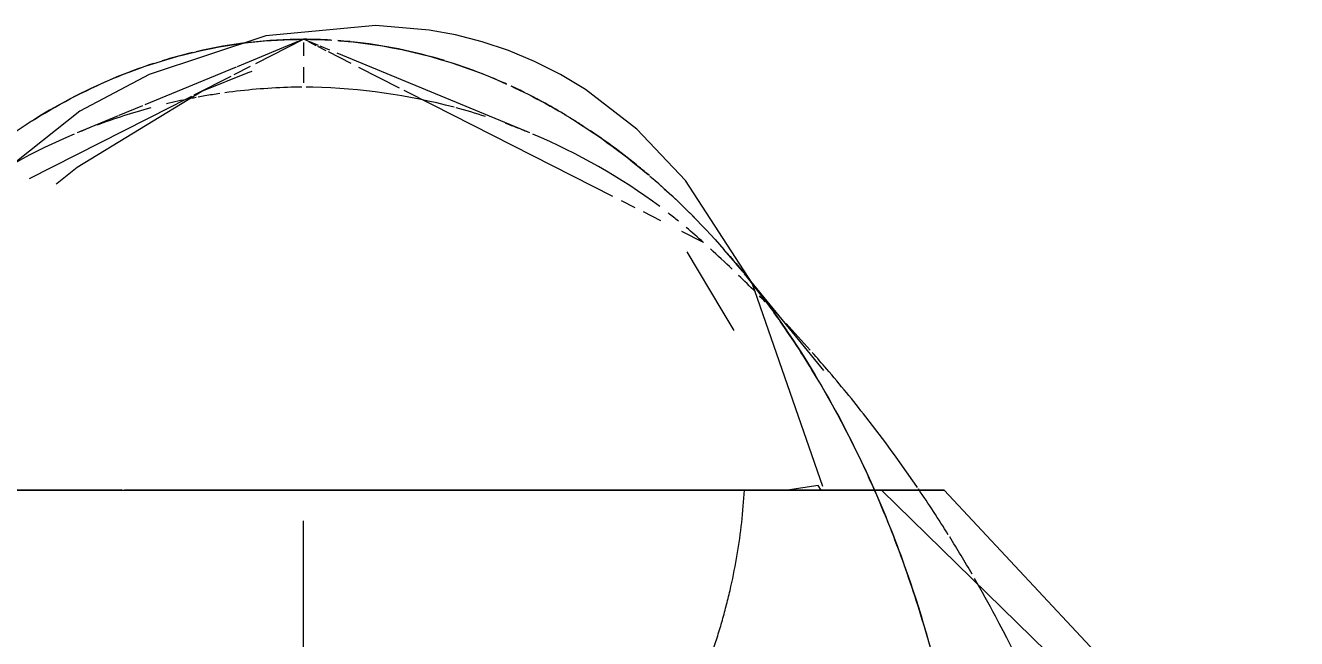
# Model space of a CAD drawing. Header units: metres. Extents: x -24.8 to 3.4, y -2.1 to 25.8.
# Drawn here: x -3.5376 to -3.4716, y 2.1189 to 2.1507 of the extents above; entities that cross this region are included whole.
import ezdxf

# ---------------------------------------------------------------- set-up
doc = ezdxf.new("R2010")
doc.units = ezdxf.units.M
for name, color, linetype, lineweight in [('A-ANNO-DIMS', 7, 'Continuous', 5), ('A-ANNO-DIMS-25', 7, 'Continuous', 5), ('P-PIPE-CNTR', 7, 'Continuous', 5), ('P-SANR-FIXT', 7, 'Continuous', 5)]:
    doc.layers.add(name, color=color, linetype=linetype, lineweight=lineweight)
doc.styles.add('Century Gothic_4', font='GOTHIC.TTF', dxfattribs={"height": 0.025})
doc.dimstyles.new('Setores_1_mm_1', dxfattribs={"dimscale": 0.3048, "dimtxt": 0.02610420674293815, "dimasz": 0.2604166666666666, "dimexe": 0.1968503937007874, "dimexo": 0.1230314960629921, "dimgap": 0.1435367454068242, "dimtad": 1, "dimrnd": 0.01, "dimzin": 0, "dimdsep": 46, "dimtxsty": 'Century Gothic_4', "dimblk1": 'OBLIQUE', "dimblk2": 'OBLIQUE', "dimsah": 1, "dimcen": 0.09, "dimazin": 0, "dimtfac": 1, "dimtdec": 4, "dimtix": 1, "dimtmove": 0, "dimatfit": 3, "dimfxl": 1, "dimtvp": 1, "dimtolj": 1, "dimtzin": 0, "dimarcsym": 2})

# ---------------------------------------------------------------- blocks, each defined once
blk = doc.blocks.new('UT_Chuveiro ou ducha - UT_Elétrico-3241184-BB')
at = {"layer": 'P-SANR-FIXT', "color": 254, "true_color": 0xdfdfdf}
for p, q in [((-9.850099984001965, 2.150000000000003), (-9.85355084640683, 2.148572700347288)), ((-9.849327847632459, 2.149680639259775), (-9.850099984001965, 2.150000000000003)), ((-9.848741168657579, 2.149437984931998), (-9.849233689841084, 2.149641694970736)), ((-9.838355503184015, 2.145142404585839), (-9.848348387551514, 2.149275528052962)), ((-9.85360249146223, 2.148551339608726), (-9.858344928217878, 2.146589836210382)), ((-9.858468257610593, 2.146538826352923), (-9.859685939356055, 2.146035185080534)), ((-9.83404028061741, 2.141836842310133), (-9.843403624834648, 2.146596236273993)), ((-9.859722805452302, 2.146019937017821), (-9.861844464819912, 2.14514240458584)), ((-9.823267805761793, 2.126583946756581), (-9.827213512572015, 2.126583946756581))]:
    blk.add_line(p, q, dxfattribs=at)
at = {"layer": 'P-SANR-FIXT', "color": 7, "true_color": 0xf3f3f3}
for p, q in [((-9.852572998058397, 2.148742965344474), (-9.85009998400197, 2.150000000000003)), ((-9.850099984001968, 2.149837738906458), (-9.850099984001968, 2.149139385013711)), ((-9.84943635401742, 2.149662676446645), (-9.849832699234094, 2.149864138978415)), ((-9.848930846779048, 2.149405726788147), (-9.849359238542613, 2.149623478600573)), ((-9.847628105433479, 2.148743542513735), (-9.848806704145145, 2.149342625006483)), ((-9.855776651295498, 2.147114546317554), (-9.85385146442067, 2.148093120059878)), ((-9.853695198929941, 2.14817254991059), (-9.85285832710089, 2.148597932406342)), ((-9.850099984001968, 2.148550937056697), (-9.850099984001968, 2.147748252290881)), ((-9.845123504837142, 2.147470452399399), (-9.847232418118073, 2.148542414393606)), ((-9.843403624834648, 2.146596236273993), (-9.844876758882943, 2.147345031270176)), ((-9.864321481147055, 2.142771203738859), (-9.856989532997057, 2.146498037758713)), ((-9.83287591575409, 2.141244994891767), (-9.833597092234225, 2.141611569366315)), ((-9.831546923498951, 2.140569467262924), (-9.83245713184154, 2.14103212675627)), ((-9.829336102792768, 2.139445705658089), (-9.830465372535542, 2.140019714203821))]:
    blk.add_line(p, q, dxfattribs=at)
at = {"layer": 'P-SANR-FIXT', "color": 7, "true_color": 0xfafafa}
for p, q in [((-9.856666781497282, 2.146662092556255), (-9.855898300073362, 2.147052712164536)), ((-9.856989532997057, 2.146498037758713), (-9.856686000012122, 2.146652323772643))]:
    blk.add_line(p, q, dxfattribs=at)
at = {"layer": 'P-SANR-FIXT', "color": 253, "true_color": 0xa6a6a6}
for p, q in [((-9.862938769192253, 2.142495213821472), (-9.86289108804425, 2.142534052298927)), ((-9.830196892990125, 2.138955264503434), (-9.828386837463466, 2.135917917932273)), ((-9.81684358958677, 2.126583946756581), (-9.823267805761793, 2.126583946756581)), ((-9.820100053215517, 2.126583946756581), (-9.819287152856528, 2.126583946756581))]:
    blk.add_line(p, q, dxfattribs=at)
at = {"layer": 'P-SANR-FIXT'}
for p, q in [((-9.82705088408194, 2.137629939418075), (-9.823101962083912, 2.132800046726076)), ((-9.828386837463466, 2.135917917932273), (-9.827765967959413, 2.134876073728318)), ((-9.823221361711894, 2.126583946756581), (-9.82337810970304, 2.126833869829192)), ((-9.800179504141788, 2.107118201278733), (-9.820100049499251, 2.126583946756582)), ((-9.819287152856528, 2.126583946756581), (-9.816843589586773, 2.126583946756581)), ((-9.798547111640712, 2.107001923847335), (-9.81684358958676, 2.126583946756581))]:
    blk.add_line(p, q, dxfattribs=at)
at = {"layer": 'P-SANR-FIXT', "flags": 128}
for points in [[(-9.823147805634253, 2.126774806343976), (-9.826803651590664, 2.137329189125227), (-9.830264676866731, 2.142660169958797), (-9.832797184314128, 2.145330641090617), (-9.835462231387513, 2.14738953348213), (-9.836767456736695, 2.148175592114248), (-9.838104081809705, 2.148851458349628), (-9.839460153443493, 2.149416236852403), (-9.84082795590044, 2.149872609730356), (-9.84220406179011, 2.150225700915053), (-9.843584141333654, 2.15048132023663), (-9.846348493032794, 2.150722204484805), (-9.852057456028545, 2.150181365090131), (-9.858122219494106, 2.148175363887501), (-9.861705082451177, 2.146263254047517), (-9.867537876118716, 2.141637910017405), (-9.872120314655135, 2.135944045538145), (-9.875394324117499, 2.129548156711025), (-9.876403678162644, 2.126778198270362)], [(-9.86289108804425, 2.142534052298927), (-9.86185766209263, 2.143358130596894), (-9.855383515978248, 2.147314129975556), (-9.852982551117433, 2.148270975391024), (-9.852762683642924, 2.148346056766963)], [(-9.880099918504671, 2.126583946756581), (-9.874371317711057, 2.126583946756581), (-9.859370946541485, 2.126583946756581), (-9.840829021462435, 2.126583946756581), (-9.825828650292872, 2.126583946756581), (-9.820100049499256, 2.126583946756581)]]:
    blk.add_lwpolyline(points, dxfattribs=at)
at = {"layer": 'P-SANR-FIXT', "color": 253, "true_color": 0xa6a6a6, "flags": 128}
for points in [[(-9.859527220859741, 2.126597308796859), (-9.86683199866117, 2.126583946756581), (-9.875083502099523, 2.126583946756581), (-9.876290021793745, 2.126831297142261)], [(-9.82337810970304, 2.126833869829192), (-9.824981815200621, 2.126583946756581), (-9.834386426173383, 2.126583946756581), (-9.850876310602516, 2.126583946756581), (-9.859372718560547, 2.12659766823728)]]:
    blk.add_lwpolyline(points, dxfattribs=at)
at = {"layer": 'P-SANR-FIXT', "color": 7, "true_color": 0xf3f3f3}
for centre, radius, start, end in [((-9.84987495718825, 2.116203054805803), 0.03131700941398691, 91.93380648135516, 97.90213944678518), ((-9.850325010815688, 2.116203054805803), 0.0313170094139909, 88.69795363068255, 89.33465489725346), ((-9.84987495718825, 2.116203054805803), 0.03131700941398726, 101.3631712798324, 103.5607498158897), ((-9.84987495718825, 2.116203054805803), 0.0313170094139855, 99.82173963137245, 100.4834841852565), ((-9.850325010815688, 2.116203054805803), 0.03131700941398521, 72.02337303130066, 74.93089712070865), ((-9.84987495718825, 2.116203054805803), 0.03131700941399188, 111.2474072048164, 112.4703127747226), ((-9.850325010815688, 2.116203054805803), 0.03131700941398915, 67.52968722526309, 68.75259279517591), ((-9.84987495718825, 2.116203054805803), 0.0313170094139894, 112.7945617768936, 125.2093577558373), ((-9.850325010815688, 2.116203054805803), 0.03131700941399072, 53.2940606980148, 67.20297648435847), ((-9.850325010815688, 2.116203054805803), 0.03131700941398709, 51.03455370131115, 52.2952868618194), ((-9.850325010815688, 2.116203054805803), 0.03131700941399156, 47.9168851074484, 50.1015438630685), ((-9.877189979299716, 2.086453385030217), 0.07140153739429966, 46.29003914600225, 47.52728823100251), ((-9.877189979299716, 2.086453385030217), 0.07140153739429685, 44.92989587738874, 45.91286609829786), ((-9.877189979299716, 2.086453385030217), 0.07140153739429694, 44.35744056616478, 44.69300422990083), ((-9.877189979299716, 2.086453385030217), 0.07140153739429854, 41.60356475785547, 43.09762335464276)]:
    blk.add_arc(centre, radius, start, end, dxfattribs=at)
at = {"layer": 'P-SANR-FIXT', "color": 7, "true_color": 0xfafafa}
for centre, radius, start, end in [((-9.84987495718825, 2.116203054805803), 0.03131700941398893, 90.56864649709567, 91.93380648135505), ((-9.84987495718825, 2.116203054805803), 0.03131700941399296, 100.6598651138546, 101.2298445729545), ((-9.84987495718825, 2.116203054805803), 0.03131700941398743, 98.39779125250745, 99.82173963137173), ((-9.84987495718825, 2.116203054805803), 0.03131700941398755, 105.102327923415, 110.4943956469709), ((-9.850325010815688, 2.116203054805803), 0.03131700941399089, 68.75259279517701, 70.00862734223762)]:
    blk.add_arc(centre, radius, start, end, dxfattribs=at)
at = {"layer": 'P-SANR-FIXT', "color": 254, "true_color": 0xdfdfdf}
for centre, radius, start, end in [((-9.850325010815688, 2.116203054805803), 0.0313170094139874, 75.10954604798935, 88.69795363068239), ((-9.877189979299716, 2.086453385030217), 0.07140153739429837, 43.70801331181013, 44.07162852990261), ((-9.877189979299716, 2.086453385030217), 0.07140153739430265, 40.55415163169161, 41.47516585570649), ((-9.877189979299716, 2.086453385030217), 0.07140153739429908, 31.98476290594098, 34.26421943685092), ((-9.877189979299716, 2.086453385030217), 0.07140153739429846, 30.05699817381897, 31.8739128241124), ((-9.877189979299716, 2.086453385030217), 0.07140153739429654, 28.0565948261975, 29.85123077637869)]:
    blk.add_arc(centre, radius, start, end, dxfattribs=at)
at = {"layer": 'P-SANR-FIXT', "color": 253, "true_color": 0xa6a6a6}
for radius, start, end in [(0.07140153739430143, 37.98673996682462, 40.55415163169112), (0.07140153739429832, 17.16934350494619, 28.05659482619804)]:
    blk.add_arc((-9.877189979299716, 2.086453385030217), radius, start, end, dxfattribs=at)
at = {"layer": 'P-SANR-FIXT'}
blk.add_arc((-9.877189979299716, 2.086453385030217), 0.07140153739429832, 34.33048967993913, 37.98673996682346, dxfattribs=at)
at = {"layer": 'P-SANR-FIXT', "color": 254, "true_color": 0xdfdfdf}
for points in [[(-9.85009998400197, 2.150000000000003), (-9.85196538213453, 2.150000000000003), (-9.853830568287334, 2.149783827187132), (-9.855672149199725, 2.149358613236175)], [(-9.84868601646344, 2.149958813125586), (-9.849157076577779, 2.149986237377021), (-9.849628525502473, 2.150000000000003), (-9.85009998400197, 2.150000000000003)], [(-9.847687926871606, 2.149880226682365), (-9.847898015545821, 2.149901080636082), (-9.848108235283009, 2.149919222876396), (-9.848318552281853, 2.149934644401649)], [(-9.842779438321863, 2.148891710803988), (-9.84436655691307, 2.149376338587457), (-9.845977222601572, 2.149704116384276), (-9.847595965017982, 2.149870924267796)], [(-9.83956308586788, 2.147679510941733), (-9.83967991555811, 2.147732132927671), (-9.839796939672311, 2.14778387721046), (-9.839914151556266, 2.147834742018011)], [(-9.835591013305407, 2.145500560191594), (-9.835758204157877, 2.145609475684297), (-9.835925994784917, 2.145716505554752), (-9.836094365607481, 2.145821632700271)], [(-9.832148274797667, 2.142919317377326), (-9.832325373723585, 2.143070509004895), (-9.83250340268162, 2.143219476226563), (-9.832682333969423, 2.143366194843756)], [(-9.829113231494567, 2.140012473334515), (-9.830050792349256, 2.141015197300696), (-9.83102360188379, 2.141950834915169), (-9.832026591236191, 2.142814958424879)], [(-9.827213512572007, 2.126583946756581), (-9.82697281251947, 2.126583946756581), (-9.826519785078203, 2.126583946756581), (-9.825854430248189, 2.126583946756581)], [(-9.8258348258733, 2.126583946756581), (-9.82519166040839, 2.126583946756581), (-9.82435255004848, 2.126583946756581), (-9.823317494793583, 2.126583946756581)], [(-9.819130569643445, 2.123294541070642), (-9.819565044030849, 2.124472861083255), (-9.820032759935032, 2.12562617837274), (-9.820531900930023, 2.126751099999818)]]:
    blk.add_open_spline(points, degree=3, dxfattribs=at)
at = {"layer": 'P-SANR-FIXT', "color": 253, "true_color": 0xa6a6a6}
for points in [[(-9.855482694138605, 2.149401563322255), (-9.853702712123749, 2.149798378023967), (-9.851901454320624, 2.150000000000003), (-9.85009998400197, 2.150000000000003)], [(-9.85009998400197, 2.150000000000003), (-9.849611053556336, 2.150000000000003), (-9.849122131739133, 2.149985198210461), (-9.848633641926387, 2.149955707122021)], [(-9.848319786486503, 2.149934734210245), (-9.84808321350764, 2.149917399311842), (-9.847846763225283, 2.149896621936636), (-9.847610483789927, 2.14987241487817)], [(-9.84752584905592, 2.149863596523756), (-9.844824171553185, 2.149577393361831), (-9.842145590759797, 2.148842828800046), (-9.839562126531145, 2.147679038451866)], [(-9.855868325611244, 2.149312504850555), (-9.856396291036802, 2.149186227161809), (-9.856922244268047, 2.149042756943571), (-9.857445632537104, 2.14888226271278)], [(-9.839914151556266, 2.147834742018011), (-9.840705499395611, 2.148178152209835), (-9.841505406119946, 2.148481474330056), (-9.842311823945103, 2.148744163031606)], [(-9.836554006413829, 2.146102910789415), (-9.835059675765406, 2.145206111573903), (-9.833609125641402, 2.144160039645832), (-9.832215786445694, 2.142976444511075)], [(-9.832682333969423, 2.143366194843756), (-9.833502466596114, 2.144038680502248), (-9.83434155584196, 2.144663926292858), (-9.835196934171055, 2.145239602069228)], [(-9.832117615919971, 2.142892743352756), (-9.830780804820769, 2.141748755007634), (-9.829497152940686, 2.140477939490517), (-9.828278590632125, 2.139090733996497)], [(-9.8273139068614, 2.137952354777982), (-9.827630466918665, 2.138340049348077), (-9.82795191719414, 2.138719607945617), (-9.828278028903313, 2.139090830722718)], [(-9.828117756228563, 2.138906529233997), (-9.82769485651389, 2.138419241644776), (-9.827279935008608, 2.137917858169429), (-9.82687349753713, 2.137402821325321)], [(-9.82691412017763, 2.137455116025707), (-9.827011201302703, 2.137577737336543), (-9.827108764123494, 2.137699580997828), (-9.827206801772407, 2.13782064101058)], [(-9.82668059650542, 2.137156532014587), (-9.826587357788767, 2.137036589693677), (-9.826494575845453, 2.13691592292447), (-9.826402255107055, 2.136794539980241)], [(-9.823462438121483, 2.132430043932553), (-9.824058422560674, 2.133429672060335), (-9.824681829801532, 2.134395874583183), (-9.825330919398084, 2.135325400486404)], [(-9.820531900930023, 2.126751099999818), (-9.82079435659948, 2.127342600320743), (-9.821065500712367, 2.12792624977791), (-9.821345069200635, 2.128501555113201)]]:
    blk.add_open_spline(points, degree=3, dxfattribs=at)
at = {"layer": 'P-SANR-FIXT'}
for points, knots in [([(-9.879697693859072, 2.126678264139581), (-9.878638720122606, 2.129077571882704), (-9.874481986478951, 2.136939460718546), (-9.866247355092822, 2.145486323756671), (-9.85853134183242, 2.148721922620749), (-9.855482694138605, 2.149401563322255)], [-0.3208360750014592, -0.3208360750014592, -0.3208360750014592, -0.3208360750014592, -0.2666666666666667, -0.1333333333333333, -0.04915078389387384, -0.04915078389387384, -0.04915078389387384, -0.04915078389387384]), ([(-9.825330919398095, 2.135325400486419), (-9.825769220712115, 2.135953067956306), (-9.826294937983823, 2.136666791248223), (-9.82683590579597, 2.137356324937346), (-9.82691412017763, 2.137455116025707)], [0.749732892845231, 0.749732892845231, 0.749732892845231, 0.749732892845231, 0.7666666666666666, 0.7695154394524463, 0.7695154394524463, 0.7695154394524463, 0.7695154394524463])]:
    blk.add_open_spline(points, degree=3, knots=knots, dxfattribs=at)
for points in [[(-9.857888046145673, 2.148742344970565), (-9.858616632854776, 2.148504896245723), (-9.859339916695662, 2.148234361811268), (-9.860056393721, 2.14793120016093)], [(-9.826348994854387, 2.136724366619009), (-9.824103872180679, 2.133760084532369), (-9.822133065844078, 2.130371566331855), (-9.820500680629912, 2.126678488910039)], [(-9.821345069200635, 2.128501555113201), (-9.822005065961813, 2.129859718403813), (-9.82271201372689, 2.131171377961967), (-9.823462438121483, 2.132430043932553)]]:
    blk.add_open_spline(points, degree=3, dxfattribs=at)
at = {"layer": 'P-SANR-FIXT', "color": 253, "true_color": 0xa6a6a6}
for points, knots in [([(-9.860056393721, 2.14793120016093), (-9.861515308526107, 2.14731389213237), (-9.863000792311746, 2.146532481403742), (-9.864442161638419, 2.145609403051548), (-9.864495265605793, 2.145575163395948)], [0.09181723844614703, 0.09181723844614703, 0.09181723844614703, 0.09181723844614703, 0.1333333333333333, 0.1349232901790582, 0.1349232901790582, 0.1349232901790582, 0.1349232901790582]), ([(-9.839335985085064, 2.14757595834645), (-9.838737451276401, 2.147299926974043), (-9.837911716080754, 2.14688358810431), (-9.837097879353486, 2.146422949408996), (-9.836869776319467, 2.146289811657244)], [-0.9004949202902286, -0.9004949202902286, -0.9004949202902286, -0.9004949202902286, -0.8833333333333333, -0.8766097022864093, -0.8766097022864093, -0.8766097022864093, -0.8766097022864093]), ([(-9.868906690767485, 2.105007941528304), (-9.867969160368714, 2.103601445447953), (-9.866316742291557, 2.101663218080007), (-9.863665523981606, 2.09957632908713), (-9.861429354807727, 2.098277560709869), (-9.859017476714614, 2.097331208635392), (-9.856518595970535, 2.096766550473913), (-9.85390397210181, 2.096574316123934), (-9.851014556703383, 2.096788960726819), (-9.847916700641152, 2.097522109986083), (-9.844682984888017, 2.09886032645898), (-9.84171740044062, 2.100624426012421), (-9.839446271185588, 2.1023868310317), (-9.837756974443293, 2.103939827003955), (-9.836564414265686, 2.10516239753071), (-9.835437226310317, 2.106443476031797), (-9.834368381224953, 2.107784529953487), (-9.833364493676722, 2.109177259738587), (-9.83243244450595, 2.110608051287334), (-9.8317113117629, 2.111833615281064), (-9.831235793119955, 2.112709016232504), (-9.830972487868648, 2.11321438358901), (-9.830779160872362, 2.113596117566738), (-9.830590352902517, 2.113980158586608), (-9.83034505741938, 2.114494593064902), (-9.829932278300943, 2.115401200039726), (-9.829389291598183, 2.11671294047899), (-9.828908667945107, 2.118045037162543), (-9.82856300112459, 2.119122773092473), (-9.828323709921666, 2.119937448081097), (-9.828105255699572, 2.120757751982251), (-9.827842795465077, 2.12185703991948), (-9.827461042813288, 2.123793999427178), (-9.827273494894472, 2.125468903631759), (-9.827213512572007, 2.126583946756581)], [-1, -1, -1, -1, -0.9166666666666666, -0.875, -0.8333333333333333, -0.7916666666666666, -0.75, -0.7083333333333333, -0.6666666666666666, -0.6111111111111112, -0.5555555555555556, -0.5, -0.4444444444444444, -0.4166666666666666, -0.3888888888888888, -0.361111111111111, -0.3333333333333333, -0.3055555555555556, -0.2777777777777778, -0.25, -0.2361111111111111, -0.2291666666666667, -0.2222222222222222, -0.2152777777777778, -0.2083333333333333, -0.1944444444444444, -0.1666666666666667, -0.1388888888888889, -0.125, -0.1111111111111111, -0.09722222222222221, -0.08333333333333333, -0.05555555555555555, 0, 0, 0, 0]), ([(-9.820500680629912, 2.126678488910039), (-9.819929993380281, 2.125387376874569), (-9.81850209808355, 2.121804084512705), (-9.817395128942685, 2.117987127827531), (-9.816831992226108, 2.115522831728267)], [-0.6791639249985408, -0.6791639249985408, -0.6791639249985408, -0.6791639249985408, -0.6499999999999999, -0.6004919108426952, -0.6004919108426952, -0.6004919108426952, -0.6004919108426952]), ([(-9.817691100514919, 2.118877521725266), (-9.818061171947154, 2.120175386988601), (-9.81853447139389, 2.12165432459473), (-9.819057694650034, 2.123096899815733), (-9.819130569643445, 2.123294541070636)], [0.6232350765003478, 0.6232350765003478, 0.6232350765003478, 0.6232350765003478, 0.6499999999999999, 0.6542666370249425, 0.6542666370249425, 0.6542666370249425, 0.6542666370249425])]:
    blk.add_open_spline(points, degree=3, knots=knots, dxfattribs=at)
at = {"layer": 'P-SANR-FIXT', "color": 254, "true_color": 0xdfdfdf}
blk.add_open_spline([(-9.836467026117685, 2.146050631952167), (-9.836827883137062, 2.146268828407464), (-9.837763507177577, 2.146808134969972), (-9.838714926119986, 2.147288612804238), (-9.839301837102383, 2.147560226806184)], degree=3, knots=[0.8726411443537319, 0.8726411443537319, 0.8726411443537319, 0.8726411443537319, 0.8833333333333333, 0.900167399534608, 0.900167399534608, 0.900167399534608, 0.900167399534608], dxfattribs=at)
blk = doc.blocks.new('DIMBLOCK50-BB')
at = {"layer": 'A-ANNO-DIMS-25', "lineweight": 25}
for p, q in [((-3.85129773114644, 2.100000000000001), (-3.890985231146439, 2.1396875)), ((-3.85129773114644, 2.100000000000001), (-3.811610231146435, 2.060312500000001)), ((-3.85129773114644, 0), (-3.890985231146439, 0.03968750000000002)), ((-3.85129773114644, 0), (-3.811610231146435, -0.03968750000000002))]:
    blk.add_line(p, q, dxfattribs=at)
at = {"layer": 'A-ANNO-DIMS-25'}
for p, q in [((-3.851297731146444, 2.100000000000001), (-3.911297731146442, 2.100000000000001)), ((-3.85129773114644, 2.100000000000001), (-3.85129773114644, 0)), ((-3.851297731146444, 2.100000000000001), (-3.56068380053352, 2.100000000000001)), ((-3.851297731146444, 0), (-3.911297731146439, 0)), ((-3.851297731146444, 0), (-3.832671130389761, 0))]:
    blk.add_line(p, q, dxfattribs=at)
at = {"layer": 'A-ANNO-DIMS-25', "color": 0, "insert": (-3.927091723442155, 0.9948911190982419), "char_height": 0.025, "width": 0.1322613141642199, "attachment_point": 1, "rotation": 90, "line_spacing_factor": 0.9845015114479526, "style": 'Century Gothic_4'}
blk.add_mtext('2,10 m', dxfattribs=at)
blk = doc.blocks.new('_Oblique')
at = {"color": 0, "linetype": 'ByBlock', "lineweight": -2}
blk.add_line((-0.5, -0.5), (0.5, 0.5), dxfattribs=at)

msp = doc.modelspace()

# ---------------------------------------------------------------- linework, layer by layer
at = {"layer": 'P-PIPE-CNTR'}
msp.add_line((-3.523183800533431, 2.075000000000001), (-3.523183800533431, 2.125), dxfattribs=at)

# ---------------------------------------------------------------- block references
at = {"layer": 'P-SANR-FIXT', "color": 7, "true_color": 0xf3f3f3}
msp.add_blockref('UT_Chuveiro ou ducha - UT_Elétrico-3241184-BB', (6.326916183468452, 0), dxfattribs=at)

# ---------------------------------------------------------------- dimensions: what is measured, and where the dimension line sits
at = {"layer": 'A-ANNO-DIMS'}
dim = msp.add_linear_dim(base=(-3.851297731146445, -9.025845792618476e-18), p1=(-3.523183800533518, 2.100000000000001), p2=(-3.795171130389758, 0), angle=89.99999999999991, dimstyle='Setores_1_mm_1', override={"dimpost": '<>', "dimfxl": 2.11754034379568}, dxfattribs=at)
dim.commit()
dim.dimension.update_dxf_attribs({"geometry": 'DIMBLOCK50-BB', "text_midpoint": (-3.908176555172798, 1.050000000000002)})

doc.saveas('drawing.dxf')
